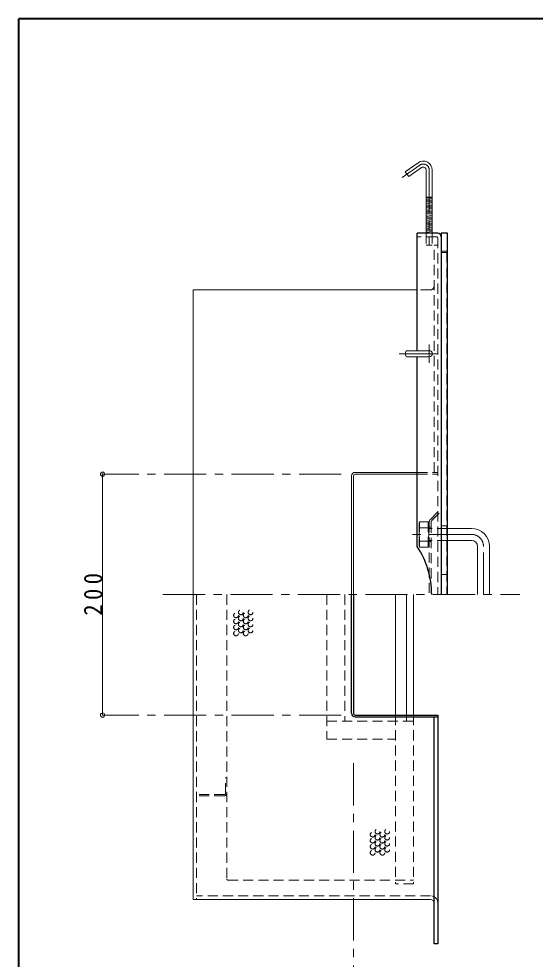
# Model space of a CAD drawing. Units: millimetres at full size, sheet at 1:7; details may follow other scales. Extents: x -1487 to 1348, y -983 to 984.
# Drawn here: x -1487 to -1059, y 203 to 984 of the extents above; entities that cross this region are included whole.
import ezdxf

# ---------------------------------------------------------------- set-up
doc = ezdxf.new("R2010")
doc.units = ezdxf.units.MM
doc.header["$LTSCALE"] = 7
doc.header["$PDMODE"] = 32
doc.header["$PDSIZE"] = 3.5
doc.linetypes.add('CHAIN1', pattern=[8, 5, -1, 1, -1])
doc.linetypes.add('DASHED1', pattern=[1.8, 1.2, -0.6])
doc.layers.add('0-A', color=4, linetype='Continuous', lineweight=9)
doc.styles.add('ＭＳ ゴシック', font='')
doc.styles.get('ＭＳ ゴシック').set_extended_font_data('MS Gothic')

msp = doc.modelspace()

# ---------------------------------------------------------------- linework, layer by layer
at = {"layer": '0-A', "color": 1, "lineweight": 40}
for p in [(-1487.357, -983.487), (1347.643, 983.513)]:
    msp.add_line(p, (-1487.357, 983.513), dxfattribs=at)
at = {"layer": '0-A', "linetype": 'CHAIN1'}
for p, q in [((-1154.725, 862.004), (-1169.451, 851.693)), ((-1146.857, 857.908), (-1146.857, 795.513)), ((-1146.857, 698.013), (-1146.857, 713.013)), ((-1139.357, 705.513), (-1171.789, 705.513)), ((-1219.857, 605.513), (-1417.857, 605.513)), ((-1111.857, 555.513), (-1165.357, 555.513)), ((-1101.857, 505.513), (-1101.857, 545.513)), ((-1367.857, 505.513), (-1071.857, 505.513)), ((-1219.857, 405.513), (-1417.857, 405.513)), ((-1209.857, 365.513), (-1209.857, 75.513))]:
    msp.add_line(p, q, dxfattribs=at)
at = {"layer": '0-A', "color": 7, "lineweight": 18}
for p, q in [((-1156.159, 864.052), (-1166.789, 856.609)), ((-1149.357, 857.908), (-1149.357, 805.513)), ((-1144.357, 857.908), (-1144.357, 805.513)), ((-1146.857, 708.013), (-1165.355, 708.013)), ((-1146.857, 703.013), (-1165.355, 703.013)), ((-1211.357, 505.513), (-1211.357, 604.013)), ((-1209.857, 505.513), (-1209.857, 604.013)), ((-1208.357, 607.013), (-1156.857, 607.013)), ((-1208.357, 605.513), (-1156.857, 605.513)), ((-1131.857, 560.513), (-1111.857, 560.513)), ((-1131.857, 550.513), (-1111.857, 550.513)), ((-1106.857, 505.513), (-1106.857, 545.513)), ((-1096.857, 505.513), (-1096.857, 545.513)), ((-1342.857, 252.513), (-1342.857, 505.513)), ((-1165.857, 505.513), (-1165.857, 405.513)), ((-1159.857, 505.513), (-1159.857, 405.513)), ((-1342.857, 252.513), (-1145.857, 252.513))]:
    msp.add_line(p, q, dxfattribs=at)
at = {"layer": '0-A'}
for p, q in [((-1144.357, 835.412), (-1149.357, 835.412)), ((-1149.357, 834.542), (-1144.357, 834.95)), ((-1149.357, 833.538), (-1144.357, 833.947)), ((-1149.357, 832.535), (-1144.357, 832.943)), ((-1149.357, 831.532), (-1144.357, 831.94)), ((-1149.357, 830.528), (-1144.357, 830.937)), ((-1149.357, 829.525), (-1144.357, 829.933)), ((-1149.357, 828.522), (-1144.357, 828.93)), ((-1149.357, 827.518), (-1144.357, 827.927)), ((-1149.357, 826.515), (-1144.357, 826.923)), ((-1149.357, 825.512), (-1144.357, 825.92)), ((-1149.357, 824.508), (-1144.357, 824.917)), ((-1149.357, 823.505), (-1144.357, 823.913)), ((-1149.357, 822.502), (-1144.357, 822.91)), ((-1149.357, 821.498), (-1144.357, 821.907)), ((-1149.357, 820.495), (-1144.357, 820.903)), ((-1149.357, 819.492), (-1144.357, 819.9)), ((-1149.357, 818.488), (-1144.357, 818.897)), ((-1149.357, 817.485), (-1144.357, 817.893)), ((-1149.357, 816.482), (-1144.357, 816.89)), ((-1149.357, 815.478), (-1144.357, 815.887)), ((-1149.357, 814.475), (-1144.357, 814.883)), ((-1149.357, 813.472), (-1144.357, 813.88)), ((-1149.357, 812.468), (-1144.357, 812.877)), ((-1149.357, 811.465), (-1144.357, 811.873)), ((-1149.357, 810.462), (-1144.357, 810.87)), ((-1149.357, 809.458), (-1144.357, 809.867)), ((-1149.357, 808.455), (-1144.357, 808.863)), ((-1149.357, 807.452), (-1144.357, 807.86)), ((-1149.357, 806.448), (-1144.357, 806.857)), ((-1148.524, 805.513), (-1144.357, 805.853)), ((-1156.857, 758.513), (-1342.857, 758.513)), ((-1342.857, 505.513), (-1342.857, 758.513)), ((-1417.857, 605.513), (-1417.857, 405.513)), ((-1174.857, 505.513), (-1174.857, 405.513))]:
    msp.add_line(p, q, dxfattribs=at)
at = {"layer": '0-A', "color": 5, "lineweight": 25}
for p, q in [((-1139.857, 805.513), (-1156.857, 805.513)), ((-1156.857, 708.013), (-1156.857, 805.513)), ((-1131.857, 805.513), (-1136.857, 805.513)), ((-1136.857, 805.513), (-1136.857, 505.513)), ((-1131.857, 505.513), (-1131.857, 805.513)), ((-1156.857, 545.513), (-1156.857, 703.013)), ((-1211.357, 407.013), (-1211.357, 505.513)), ((-1209.857, 505.513), (-1209.857, 407.013)), ((-1208.357, 405.513), (-1139.857, 405.513)), ((-1208.357, 404.013), (-1139.857, 404.013)), ((-1142.857, 215.513), (-1142.857, 404.013)), ((-1139.857, 405.513), (-1139.857, 215.513)), ((-1139.857, 215.513), (-1142.857, 215.513))]:
    msp.add_line(p, q, dxfattribs=at)
at = {"layer": '0-A', "linetype": 'DASHED1'}
for p, q in [((-1149.357, 805.513), (-1149.357, 795.513)), ((-1144.357, 805.513), (-1144.357, 795.513)), ((-1144.357, 795.513), (-1149.357, 795.513)), ((-1142.857, 607.013), (-1142.857, 795.513)), ((-1139.857, 795.513), (-1142.857, 795.513)), ((-1132.357, 789.513), (-1136.857, 789.513)), ((-1132.357, 789.513), (-1132.357, 505.513)), ((-1145.857, 758.513), (-1156.857, 758.513)), ((-1156.857, 607.013), (-1139.857, 607.013)), ((-1156.857, 605.513), (-1139.857, 605.513)), ((-1145.979, 567.892), (-1136.857, 577.013)), ((-1144.479, 567.27), (-1136.857, 574.892)), ((-1154.857, 566.013), (-1155.357, 564.513)), ((-1155.357, 564.513), (-1155.357, 546.513)), ((-1155.357, 564.513), (-1154.857, 561.013)), ((-1147.857, 566.013), (-1154.857, 566.013)), ((-1154.857, 566.013), (-1154.857, 545.013)), ((-1147.857, 566.013), (-1147.857, 545.013)), ((-1147.357, 564.513), (-1147.357, 546.513)), ((-1146.857, 565.77), (-1146.857, 505.513)), ((-1145.357, 565.149), (-1145.357, 505.513)), ((-1132.357, 562.513), (-1136.857, 562.513)), ((-1147.857, 561.013), (-1154.857, 561.013)), ((-1147.357, 555.513), (-1147.857, 550.013)), ((-1131.857, 560.513), (-1147.357, 560.513)), ((-1145.357, 561.513), (-1146.857, 561.513)), ((-1154.857, 545.013), (-1155.357, 546.513)), ((-1147.857, 550.013), (-1154.857, 550.013)), ((-1147.857, 550.013), (-1147.357, 546.513)), ((-1147.357, 546.513), (-1147.857, 545.013)), ((-1131.857, 550.513), (-1147.357, 550.513)), ((-1145.357, 549.513), (-1146.857, 549.513)), ((-1147.857, 545.013), (-1154.857, 545.013)), ((-1132.357, 522.096), (-1136.857, 522.096)), ((-1339.857, 505.513), (-1339.857, 252.513)), ((-1314.857, 505.513), (-1314.857, 269.513)), ((-1231.857, 505.513), (-1231.857, 385.513)), ((-1216.857, 505.513), (-1216.857, 400.513)), ((-1231.857, 400.513), (-1159.857, 400.513)), ((-1174.857, 405.513), (-1174.857, 265.513)), ((-1165.857, 405.513), (-1165.857, 400.513)), ((-1159.857, 405.513), (-1159.857, 265.513)), ((-1231.857, 385.513), (-1174.857, 385.513)), ((-1314.857, 353.513), (-1315.857, 353.513)), ((-1315.857, 340.513), (-1315.857, 353.513)), ((-1316.857, 339.513), (-1339.857, 339.513)), ((-1316.857, 338.513), (-1339.857, 338.513)), ((-1313.857, 268.513), (-1159.857, 268.513)), ((-1159.857, 265.513), (-1174.857, 265.513)), ((-1145.857, 255.513), (-1339.857, 255.513))]:
    msp.add_line(p, q, dxfattribs=at)
at = {"layer": '0-A', "color": 7, "linetype": 'DASHED1', "lineweight": 18}
for p, q in [((-1140.857, 802.513), (-1156.857, 802.513)), ((-1139.857, 801.513), (-1139.857, 505.513)), ((-1131.857, 790.513), (-1136.857, 790.513))]:
    msp.add_line(p, q, dxfattribs=at)
at = {"layer": '0-A', "color": 7, "lineweight": 18}
msp.add_lwpolyline([(-1153.291, 859.956), (-1163.921, 852.513), (-1166.789, 856.609)], dxfattribs=at)
at = {"layer": '0-A', "linetype": 'DASHED1'}
for points in [[(-1147.857, 566.013), (-1147.357, 564.513), (-1147.857, 561.013), (-1147.357, 555.513)], [(-1154.857, 561.013), (-1155.357, 555.513), (-1154.857, 550.013), (-1155.357, 546.513)]]:
    msp.add_lwpolyline(points, dxfattribs=at)
for centre in [(-1303.148, 490.836), (-1295.148, 490.836), (-1307.148, 488.336), (-1307.148, 483.336), (-1303.148, 485.836), (-1299.148, 488.336), (-1299.148, 483.336), (-1295.148, 485.836), (-1307.148, 478.336), (-1303.148, 480.836), (-1303.148, 475.836), (-1299.148, 478.336), (-1295.148, 480.836), (-1295.148, 475.836), (-1307.148, 473.336), (-1299.148, 473.336), (-1193.802, 306.296), (-1189.802, 308.796), (-1189.802, 303.796), (-1185.802, 306.296), (-1181.802, 308.796), (-1181.802, 303.796), (-1193.802, 301.296), (-1193.802, 296.296), (-1189.802, 298.796), (-1185.802, 301.296), (-1185.802, 296.296), (-1181.802, 298.796), (-1193.802, 291.296), (-1189.802, 293.796), (-1185.802, 291.296), (-1181.802, 293.796)]:
    msp.add_circle(centre, 2, dxfattribs=at)
at = {"layer": '0-A', "color": 7, "lineweight": 18}
for centre, radius, start, end in [((-1151.857, 857.908), 7.5, 0, 125), ((-1151.857, 857.908), 2.5, 0, 125), ((-1146.857, 705.513), 2.5, 270, 90), ((-1208.357, 604.013), 3, 90, 180), ((-1208.357, 604.013), 1.5, 90, 180), ((-1111.857, 545.513), 15, 0, 90), ((-1111.857, 545.513), 5, 0, 90), ((-1145.857, 249.513), 3, 0, 90)]:
    msp.add_arc(centre, radius, start, end, dxfattribs=at)
at = {"layer": '0-A', "linetype": 'CHAIN1'}
for centre, radius, end in [((-1151.857, 857.908), 5, 125), ((-1111.857, 545.513), 10, 90)]:
    msp.add_arc(centre, radius, 0, end, dxfattribs=at)
at = {"layer": '0-A', "color": 5, "lineweight": 25}
for centre, radius, start, end in [((-1139.857, 802.513), 3, 0, 90), ((-1217.524, 505.513), 72.667, 0, 33.39849), ((-1208.357, 407.013), 3, 180, 270), ((-1208.357, 407.013), 1.5, 180, 270)]:
    msp.add_arc(centre, radius, start, end, dxfattribs=at)
at = {"layer": '0-A', "color": 7, "linetype": 'DASHED1', "lineweight": 18}
msp.add_arc((-1140.857, 801.513), 1, 0, 90, dxfattribs=at)
at = {"layer": '0-A', "linetype": 'DASHED1'}
for centre, radius, start, end in [((-1145.857, 761.513), 3, 270, 0), ((-1143.857, 565.77), 3, 135, 180), ((-1142.357, 565.149), 3, 135, 180), ((-1316.857, 340.513), 1, 270, 0), ((-1316.857, 340.513), 2, 270, 0), ((-1313.857, 269.513), 1, 180, 270), ((-1145.857, 249.513), 6, 0, 90)]:
    msp.add_arc(centre, radius, start, end, dxfattribs=at)
at = {"layer": '0-A', "color": 7, "lineweight": 18}
msp.add_ellipse((-1165.345, 705.513), major_axis=(0, -2.5), ratio=0.57, start_param=3.1415927, end_param=6.2831853, dxfattribs=at)
at = {"layer": '0-A'}
for p in [(-1417.857, 605.513), (-1417.857, 405.513)]:
    msp.add_point(p, dxfattribs=at)

# ---------------------------------------------------------------- texts
at = {"layer": '0-A', "color": 7, "insert": (-1417.857, 488.013), "char_height": 15.4, "attachment_point": 7, "rotation": 90, "style": 'ＭＳ ゴシック'}
msp.add_mtext('\\T1.38;\\W0.9;200', dxfattribs=at)

doc.saveas('drawing.dxf')
